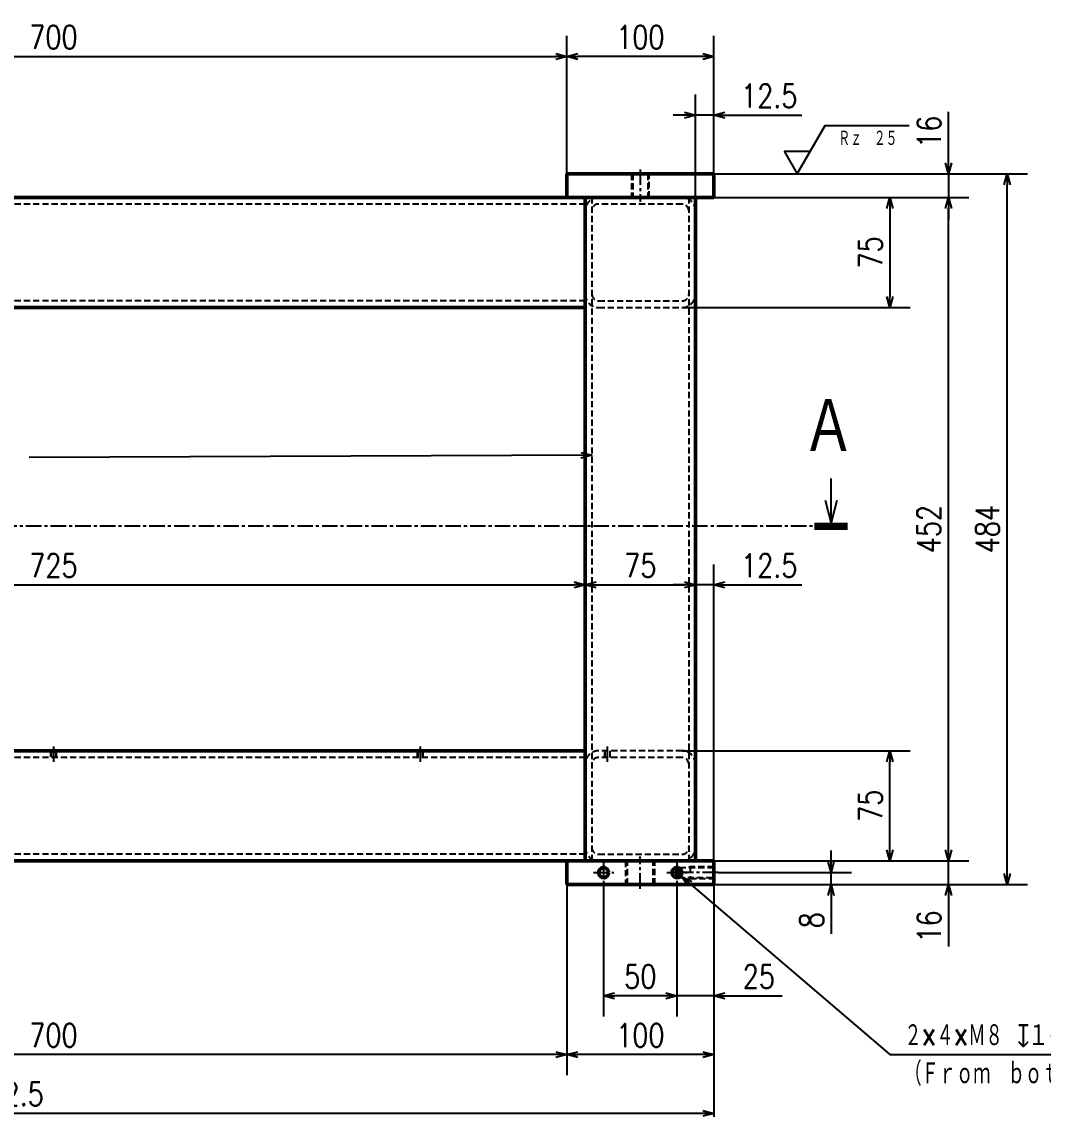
# Model space of a CAD drawing. Header units: millimetres. Extents: x -2067 to 1403, y -5380 to 1186.
# Drawn here: x -472 to 225, y -637 to 104 of the extents above; entities that cross this region are included whole.
import ezdxf

# ---------------------------------------------------------------- set-up
doc = ezdxf.new("R2010")
doc.units = ezdxf.units.MM
doc.header["$LTSCALE"] = 0.331102
doc.linetypes.add('CENTER', pattern=[50.8, 31.75, -6.35, 6.35, -6.35])
doc.linetypes.add('DASHED', pattern=[19.05, 12.7, -6.35])
doc.layers.add('設計用（構成部品類）', color=7, linetype='Continuous')
doc.styles.get("Standard").update_dxf_attribs({"font": 'txt', "bigfont": 'extfont2'})
doc.dimstyles.get("Standard").update_dxf_attribs({"dimtxt": 2.5, "dimasz": 2.5, "dimexe": 1.25, "dimexo": 0.625, "dimtad": 1, "dimzin": 0, "dimdsep": 46, "dimtxsty": 'Standard', "dimcen": 2.5, "dimadec": 0, "dimazin": 0, "dimtfac": 0.75, "dimtmove": 0, "dimatfit": 3, "dimfxl": 1, "dimarcsym": 0})

# ---------------------------------------------------------------- blocks, each defined once
blk = doc.blocks.new('_OPEN30')
at = {"color": 0, "linetype": 'ByBlock', "lineweight": -2}
for p, q in [((-1, 0.267949), (0, 0)), ((0, 0), (-1, -0.267949)), ((0, 0), (-1, 0))]:
    blk.add_line(p, q, dxfattribs=at)
blk = doc.blocks.new('*D182')
at = {"layer": 'Defpoints', "color": 0}
for p in [(0, 0), (200, 0), (0, -484)]:
    blk.add_point(p, dxfattribs=at)
at = {"layer": '設計用（構成部品類）', "color": 0, "linetype": 'Continuous', "lineweight": 25}
for p, q in [((0, 0), (214, 0)), ((200, -476.5), (200, -7.5)), ((0, -484), (214, -484))]:
    blk.add_line(p, q, dxfattribs=at)
at = {"layer": '設計用（構成部品類）', "color": 0, "lineweight": 25, "xscale": 7.5, "yscale": 7.5, "zscale": 7.5}
for p, rotation in [((200, 0), 90), ((200, -484), 270)]:
    blk.add_blockref('_OPEN30', p, dxfattribs=dict(at, rotation=rotation))
at = {"layer": '設計用（構成部品類）', "color": 0, "lineweight": 50, "insert": (186.66, -242), "char_height": 16, "attachment_point": 5, "rotation": 90}
blk.add_mtext('\\W0.800000;484', dxfattribs=at)
blk = doc.blocks.new('*D183')
at = {"layer": 'Defpoints', "color": 0}
for p in [(0, 0), (0, -16), (160, -16)]:
    blk.add_point(p, dxfattribs=at)
at = {"layer": '設計用（構成部品類）', "color": 0, "linetype": 'Continuous', "lineweight": 25}
for p, q in [((160, 0), (160, 42.3056)), ((160, 7.5), (160, 15)), ((0, 0), (174, 0)), ((160, 0), (160, -16)), ((0, -16), (174, -16)), ((160, -23.5), (160, -31))]:
    blk.add_line(p, q, dxfattribs=at)
at = {"layer": '設計用（構成部品類）', "color": 0, "lineweight": 25, "xscale": 7.5, "yscale": 7.5, "zscale": 7.5}
for p, rotation in [((160, 0), 270), ((160, -16), 90)]:
    blk.add_blockref('_OPEN30', p, dxfattribs=dict(at, rotation=rotation))
at = {"layer": '設計用（構成部品類）', "color": 0, "lineweight": 50, "insert": (146.832, 28.6528), "char_height": 16, "attachment_point": 5, "rotation": 90}
blk.add_mtext('\\W0.800000;16', dxfattribs=at)
blk = doc.blocks.new('*D184')
at = {"layer": 'Defpoints', "color": 0}
for p in [(0, -16), (160, -16), (0, -468)]:
    blk.add_point(p, dxfattribs=at)
at = {"layer": '設計用（構成部品類）', "color": 0, "linetype": 'Continuous', "lineweight": 25}
for p, q in [((0, -16), (174, -16)), ((160, -460.5), (160, -23.5)), ((0, -468), (174, -468))]:
    blk.add_line(p, q, dxfattribs=at)
at = {"layer": '設計用（構成部品類）', "color": 0, "lineweight": 25, "xscale": 7.5, "yscale": 7.5, "zscale": 7.5}
for p, rotation in [((160, -16), 90), ((160, -468), 270)]:
    blk.add_blockref('_OPEN30', p, dxfattribs=dict(at, rotation=rotation))
at = {"layer": '設計用（構成部品類）', "color": 0, "lineweight": 50, "insert": (146.66, -242), "char_height": 16, "attachment_point": 5, "rotation": 90}
blk.add_mtext('\\W0.800000;452', dxfattribs=at)
blk = doc.blocks.new('*D185')
at = {"layer": 'Defpoints', "color": 0}
for p in [(0, -468), (160, -468), (0, -484)]:
    blk.add_point(p, dxfattribs=at)
at = {"layer": '設計用（構成部品類）', "color": 0, "linetype": 'Continuous', "lineweight": 25}
for p, q in [((160, -460.5), (160, -453)), ((0, -468), (174, -468)), ((160, -484), (160, -468)), ((0, -484), (174, -484)), ((160, -484), (160, -526.3056)), ((160, -491.5), (160, -499))]:
    blk.add_line(p, q, dxfattribs=at)
at = {"layer": '設計用（構成部品類）', "color": 0, "lineweight": 25, "xscale": 7.5, "yscale": 7.5, "zscale": 7.5}
for p, rotation in [((160, -468), 270), ((160, -484), 90)]:
    blk.add_blockref('_OPEN30', p, dxfattribs=dict(at, rotation=rotation))
at = {"layer": '設計用（構成部品類）', "color": 0, "lineweight": 50, "insert": (146.832, -512.6528), "char_height": 16, "attachment_point": 5, "rotation": 90}
blk.add_mtext('\\W0.800000;16', dxfattribs=at)
blk = doc.blocks.new('*D186')
at = {"layer": 'Defpoints', "color": 0}
for p in [(0, -16), (-21.5, -91), (120, -91)]:
    blk.add_point(p, dxfattribs=at)
at = {"layer": '設計用（構成部品類）', "color": 0, "linetype": 'Continuous', "lineweight": 25}
for p, q in [((0, -16), (134, -16)), ((120, -23.5), (120, -83.5)), ((-21.5, -91), (134, -91))]:
    blk.add_line(p, q, dxfattribs=at)
at = {"layer": '設計用（構成部品類）', "color": 0, "lineweight": 25, "xscale": 7.5, "yscale": 7.5, "zscale": 7.5}
for p, rotation in [((120, -16), 90), ((120, -91), 270)]:
    blk.add_blockref('_OPEN30', p, dxfattribs=dict(at, rotation=rotation))
at = {"layer": '設計用（構成部品類）', "color": 0, "lineweight": 50, "insert": (106.83, -53.5), "char_height": 16, "attachment_point": 5, "rotation": 90}
blk.add_mtext('\\W0.800000;75', dxfattribs=at)
blk = doc.blocks.new('*D187')
at = {"layer": 'Defpoints', "color": 0}
for p in [(-21.5, -393), (120, -393), (0, -468)]:
    blk.add_point(p, dxfattribs=at)
at = {"layer": '設計用（構成部品類）', "color": 0, "linetype": 'Continuous', "lineweight": 25}
for p, q in [((-21.5, -393), (134, -393)), ((120, -460.5), (120, -400.5)), ((0, -468), (134, -468))]:
    blk.add_line(p, q, dxfattribs=at)
at = {"layer": '設計用（構成部品類）', "color": 0, "lineweight": 25, "xscale": 7.5, "yscale": 7.5, "zscale": 7.5}
for p, rotation in [((120, -393), 90), ((120, -468), 270)]:
    blk.add_blockref('_OPEN30', p, dxfattribs=dict(at, rotation=rotation))
at = {"layer": '設計用（構成部品類）', "color": 0, "lineweight": 50, "insert": (106.83, -430.5), "char_height": 16, "attachment_point": 5, "rotation": 90}
blk.add_mtext('\\W0.800000;75', dxfattribs=at)
blk = doc.blocks.new('*D189')
at = {"layer": 'Defpoints', "color": 0}
for p in [(-12.5, -280), (-12.5, -468), (0, -468)]:
    blk.add_point(p, dxfattribs=at)
at = {"layer": '設計用（構成部品類）', "color": 0, "linetype": 'Continuous', "lineweight": 25}
for p, q in [((0, -468), (0, -266)), ((-20, -280), (-27.5, -280)), ((0, -280), (-12.5, -280)), ((0, -280), (60.08, -280)), ((7.5, -280), (15, -280))]:
    blk.add_line(p, q, dxfattribs=at)
at = {"layer": '設計用（構成部品類）', "color": 0, "lineweight": 25, "xscale": 7.5, "yscale": 7.5, "zscale": 7.5}
blk.add_blockref('_OPEN30', (-12.5, -280), dxfattribs=at)
at = {"layer": '設計用（構成部品類）', "color": 0, "lineweight": 25, "xscale": 7.5, "yscale": 7.5, "zscale": 7.5, "rotation": 180}
blk.add_blockref('_OPEN30', (0, -280), dxfattribs=at)
at = {"layer": '設計用（構成部品類）', "color": 0, "lineweight": 50, "insert": (37.9, -266.83), "char_height": 16, "attachment_point": 5}
blk.add_mtext('\\W0.800000;12.5', dxfattribs=at)
blk = doc.blocks.new('*D190')
at = {"layer": 'Defpoints', "color": 0}
for p in [(-12.5, -280), (-87.5, -393), (-12.5, -468)]:
    blk.add_point(p, dxfattribs=at)
at = {"layer": '設計用（構成部品類）', "color": 0, "linetype": 'Continuous', "lineweight": 25}
blk.add_line((-80, -280), (-20, -280), dxfattribs=at)
at = {"layer": '設計用（構成部品類）', "color": 0, "lineweight": 25, "xscale": 7.5, "yscale": 7.5, "zscale": 7.5, "rotation": 180}
blk.add_blockref('_OPEN30', (-87.5, -280), dxfattribs=at)
at = {"layer": '設計用（構成部品類）', "color": 0, "lineweight": 25, "xscale": 7.5, "yscale": 7.5, "zscale": 7.5}
blk.add_blockref('_OPEN30', (-12.5, -280), dxfattribs=at)
at = {"layer": '設計用（構成部品類）', "color": 0, "lineweight": 50, "insert": (-50, -266.832), "char_height": 16, "attachment_point": 5}
blk.add_mtext('\\W0.800000;75', dxfattribs=at)
blk = doc.blocks.new('*D191')
at = {"layer": 'Defpoints', "color": 0}
for p in [(-87.5, -280), (-812.5, -393), (-87.5, -393)]:
    blk.add_point(p, dxfattribs=at)
at = {"layer": '設計用（構成部品類）', "color": 0, "linetype": 'Continuous', "lineweight": 25}
blk.add_line((-805, -280), (-95, -280), dxfattribs=at)
at = {"layer": '設計用（構成部品類）', "color": 0, "lineweight": 25, "xscale": 7.5, "yscale": 7.5, "zscale": 7.5, "rotation": 180}
blk.add_blockref('_OPEN30', (-812.5, -280), dxfattribs=at)
at = {"layer": '設計用（構成部品類）', "color": 0, "lineweight": 25, "xscale": 7.5, "yscale": 7.5, "zscale": 7.5}
blk.add_blockref('_OPEN30', (-87.5, -280), dxfattribs=at)
at = {"layer": '設計用（構成部品類）', "color": 0, "lineweight": 50, "insert": (-450, -266.832), "char_height": 16, "attachment_point": 5}
blk.add_mtext('\\W0.800000;725', dxfattribs=at)
blk = doc.blocks.new('*D194')
at = {"layer": 'Defpoints', "color": 0}
for p in [(-100, 80), (-100, 0), (0, 0)]:
    blk.add_point(p, dxfattribs=at)
at = {"layer": '設計用（構成部品類）', "color": 0, "linetype": 'Continuous', "lineweight": 25}
for p, q in [((-100, 0), (-100, 94)), ((0, 0), (0, 94)), ((-7.5, 80), (-92.5, 80))]:
    blk.add_line(p, q, dxfattribs=at)
at = {"layer": '設計用（構成部品類）', "color": 0, "lineweight": 25, "xscale": 7.5, "yscale": 7.5, "zscale": 7.5}
for p, rotation in [((-100, 80), 180), ((0, 80), 360)]:
    blk.add_blockref('_OPEN30', p, dxfattribs=dict(at, rotation=rotation))
at = {"layer": '設計用（構成部品類）', "color": 0, "lineweight": 50, "insert": (-50, 93.168), "char_height": 16, "attachment_point": 5}
blk.add_mtext('\\W0.800000;100', dxfattribs=at)
blk = doc.blocks.new('*D195')
at = {"layer": 'Defpoints', "color": 0}
for p in [(-100, 80), (-800, 0), (-100, 0)]:
    blk.add_point(p, dxfattribs=at)
at = {"layer": '設計用（構成部品類）', "color": 0, "linetype": 'Continuous', "lineweight": 25}
for p, q in [((-800, 0), (-800, 94)), ((-100, 0), (-100, 94)), ((-792.5, 80), (-107.5, 80))]:
    blk.add_line(p, q, dxfattribs=at)
at = {"layer": '設計用（構成部品類）', "color": 0, "lineweight": 25, "xscale": 7.5, "yscale": 7.5, "zscale": 7.5, "rotation": 180}
blk.add_blockref('_OPEN30', (-800, 80), dxfattribs=at)
at = {"layer": '設計用（構成部品類）', "color": 0, "lineweight": 25, "xscale": 7.5, "yscale": 7.5, "zscale": 7.5}
blk.add_blockref('_OPEN30', (-100, 80), dxfattribs=at)
at = {"layer": '設計用（構成部品類）', "color": 0, "lineweight": 50, "insert": (-450, 93.168), "char_height": 16, "attachment_point": 5}
blk.add_mtext('\\W0.800000;700', dxfattribs=at)
blk = doc.blocks.new('*D197')
at = {"layer": 'Defpoints', "color": 0}
for p in [(-12.5, 40), (0, 0), (-12.5, -16)]:
    blk.add_point(p, dxfattribs=at)
at = {"layer": '設計用（構成部品類）', "color": 0, "linetype": 'Continuous', "lineweight": 25}
for p, q in [((-12.5, -16), (-12.5, 54)), ((0, 0), (0, 54)), ((-20, 40), (-27.5, 40)), ((0, 40), (-12.5, 40)), ((0, 40), (60.08, 40)), ((7.5, 40), (15, 40))]:
    blk.add_line(p, q, dxfattribs=at)
at = {"layer": '設計用（構成部品類）', "color": 0, "lineweight": 25, "xscale": 7.5, "yscale": 7.5, "zscale": 7.5}
blk.add_blockref('_OPEN30', (-12.5, 40), dxfattribs=at)
at = {"layer": '設計用（構成部品類）', "color": 0, "lineweight": 25, "xscale": 7.5, "yscale": 7.5, "zscale": 7.5, "rotation": 180}
blk.add_blockref('_OPEN30', (0, 40), dxfattribs=at)
at = {"layer": '設計用（構成部品類）', "color": 0, "lineweight": 50, "insert": (37.9, 53.17), "char_height": 16, "attachment_point": 5}
blk.add_mtext('\\W0.800000;12.5', dxfattribs=at)
blk = doc.blocks.new('*D198')
at = {"layer": 'Defpoints', "color": 0}
for p in [(-25, -483), (0, -484), (-25, -560)]:
    blk.add_point(p, dxfattribs=at)
at = {"layer": '設計用（構成部品類）', "color": 0, "linetype": 'Continuous', "lineweight": 25}
for p, q in [((-25, -483), (-25, -574)), ((0, -484), (0, -574)), ((-32.5, -560), (-40, -560)), ((0, -560), (-25, -560)), ((0, -560), (46.6064, -560)), ((7.5, -560), (15, -560))]:
    blk.add_line(p, q, dxfattribs=at)
at = {"layer": '設計用（構成部品類）', "color": 0, "lineweight": 25, "xscale": 7.5, "yscale": 7.5, "zscale": 7.5}
blk.add_blockref('_OPEN30', (-25, -560), dxfattribs=at)
at = {"layer": '設計用（構成部品類）', "color": 0, "lineweight": 25, "xscale": 7.5, "yscale": 7.5, "zscale": 7.5, "rotation": 180}
blk.add_blockref('_OPEN30', (0, -560), dxfattribs=at)
at = {"layer": '設計用（構成部品類）', "color": 0, "lineweight": 50, "insert": (30.8032, -546.832), "char_height": 16, "attachment_point": 5}
blk.add_mtext('\\W0.800000;25', dxfattribs=at)
blk = doc.blocks.new('*D199')
at = {"layer": 'Defpoints', "color": 0}
for p in [(3, -476), (80, -476), (0, -484)]:
    blk.add_point(p, dxfattribs=at)
at = {"layer": '設計用（構成部品類）', "color": 0, "linetype": 'Continuous', "lineweight": 25}
for p, q in [((80, -468.5), (80, -461)), ((3, -476), (94, -476)), ((80, -484), (80, -476)), ((0, -484), (94, -484)), ((80, -484), (80, -517.8064)), ((80, -491.5), (80, -499))]:
    blk.add_line(p, q, dxfattribs=at)
at = {"layer": '設計用（構成部品類）', "color": 0, "lineweight": 25, "xscale": 7.5, "yscale": 7.5, "zscale": 7.5}
for p, rotation in [((80, -476), 270), ((80, -484), 90)]:
    blk.add_blockref('_OPEN30', p, dxfattribs=dict(at, rotation=rotation))
at = {"layer": '設計用（構成部品類）', "color": 0, "lineweight": 50, "insert": (66.832, -508.4032), "char_height": 16, "attachment_point": 5, "rotation": 90}
blk.add_mtext('\\W0.800000;8', dxfattribs=at)
blk = doc.blocks.new('*D203')
at = {"layer": 'Defpoints', "color": 0}
for p in [(-75, -483), (-25, -483), (-75, -560)]:
    blk.add_point(p, dxfattribs=at)
at = {"layer": '設計用（構成部品類）', "color": 0, "linetype": 'Continuous', "lineweight": 25}
for p, q in [((-75, -483), (-75, -574)), ((-25, -483), (-25, -574)), ((-32.5, -560), (-67.5, -560))]:
    blk.add_line(p, q, dxfattribs=at)
at = {"layer": '設計用（構成部品類）', "color": 0, "lineweight": 25, "xscale": 7.5, "yscale": 7.5, "zscale": 7.5, "rotation": 180}
blk.add_blockref('_OPEN30', (-75, -560), dxfattribs=at)
at = {"layer": '設計用（構成部品類）', "color": 0, "lineweight": 25, "xscale": 7.5, "yscale": 7.5, "zscale": 7.5}
blk.add_blockref('_OPEN30', (-25, -560), dxfattribs=at)
at = {"layer": '設計用（構成部品類）', "color": 0, "lineweight": 50, "insert": (-50, -546.832), "char_height": 16, "attachment_point": 5}
blk.add_mtext('\\W0.800000;50', dxfattribs=at)
blk = doc.blocks.new('*D204')
at = {"layer": 'Defpoints', "color": 0}
for p in [(-800, -484), (-100, -484), (-800, -600)]:
    blk.add_point(p, dxfattribs=at)
at = {"layer": '設計用（構成部品類）', "color": 0, "linetype": 'Continuous', "lineweight": 25}
for p, q in [((-800, -484), (-800, -614)), ((-100, -484), (-100, -614)), ((-107.5, -600), (-792.5, -600))]:
    blk.add_line(p, q, dxfattribs=at)
at = {"layer": '設計用（構成部品類）', "color": 0, "lineweight": 25, "xscale": 7.5, "yscale": 7.5, "zscale": 7.5}
for p, rotation in [((-800, -600), 180), ((-100, -600), 360)]:
    blk.add_blockref('_OPEN30', p, dxfattribs=dict(at, rotation=rotation))
at = {"layer": '設計用（構成部品類）', "color": 0, "lineweight": 50, "insert": (-450, -586.832), "char_height": 16, "attachment_point": 5}
blk.add_mtext('\\W0.800000;700', dxfattribs=at)
blk = doc.blocks.new('*D206')
at = {"layer": 'Defpoints', "color": 0}
for p in [(-100, -484), (0, -484), (-100, -600)]:
    blk.add_point(p, dxfattribs=at)
at = {"layer": '設計用（構成部品類）', "color": 0, "linetype": 'Continuous', "lineweight": 25}
for p, q in [((-100, -484), (-100, -614)), ((0, -484), (0, -614)), ((-7.5, -600), (-92.5, -600))]:
    blk.add_line(p, q, dxfattribs=at)
at = {"layer": '設計用（構成部品類）', "color": 0, "lineweight": 25, "xscale": 7.5, "yscale": 7.5, "zscale": 7.5, "rotation": 180}
blk.add_blockref('_OPEN30', (-100, -600), dxfattribs=at)
at = {"layer": '設計用（構成部品類）', "color": 0, "lineweight": 25, "xscale": 7.5, "yscale": 7.5, "zscale": 7.5}
blk.add_blockref('_OPEN30', (0, -600), dxfattribs=at)
at = {"layer": '設計用（構成部品類）', "color": 0, "lineweight": 50, "insert": (-50, -586.832), "char_height": 16, "attachment_point": 5}
blk.add_mtext('\\W0.800000;100', dxfattribs=at)
blk = doc.blocks.new('*D207')
at = {"layer": 'Defpoints', "color": 0}
for p in [(-962.5, -458), (0, -484), (-962.5, -640)]:
    blk.add_point(p, dxfattribs=at)
at = {"layer": '設計用（構成部品類）', "color": 0, "linetype": 'Continuous', "lineweight": 25}
for p, q in [((-962.5, -458), (-962.5, -654)), ((0, -484), (0, -654)), ((-7.5, -640), (-955, -640))]:
    blk.add_line(p, q, dxfattribs=at)
at = {"layer": '設計用（構成部品類）', "color": 0, "lineweight": 25, "xscale": 7.5, "yscale": 7.5, "zscale": 7.5}
for p, rotation in [((-962.5, -640), 180), ((0, -640), 360)]:
    blk.add_blockref('_OPEN30', p, dxfattribs=dict(at, rotation=rotation))
at = {"layer": '設計用（構成部品類）', "color": 0, "lineweight": 50, "insert": (-481.25, -626.832), "char_height": 16, "attachment_point": 5}
blk.add_mtext('\\W0.800000;962.5', dxfattribs=at)
blk = doc.blocks.new('DIM_0004')
at = {"layer": '設計用（構成部品類）', "color": 7, "linetype": 'Continuous', "lineweight": 25}
for points in [[(4.39, 136), (0, 142.4), (7.01, 139.05)], [(0, 142.4), (141.96, 21), (277.16, 21)]]:
    blk.add_lwpolyline(points, dxfattribs=at)
at = {"layer": '設計用（構成部品類）', "color": 7, "linetype": 'Continuous', "lineweight": 50, "width": 0.666667}
for s, p in [('２×４×Ｍ８', (151.96, 26)), ('（Ｆｒｏｍ\u3000ｂｏｔｈ\u3000ｓｉｄｅｓ）', (151.96, 0))]:
    blk.add_text(s, height=16, dxfattribs=at).set_placement(p)
at = {"layer": '設計用（構成部品類）', "color": 7, "linetype": 'Continuous', "lineweight": 50, "insert": (228.76, 26), "char_height": 16, "width": 49.9696, "attachment_point": 7, "line_spacing_factor": 0.6}
blk.add_mtext('\\A1;\\W0.816497;\\T0.816497;{\\fgdt;x}１６', dxfattribs=at)
blk = doc.blocks.new('JZB_0007')
at = {"layer": '設計用（構成部品類）', "color": 254, "linetype": 'DASHED', "lineweight": 25}
for p, q in [((0, 7.5), (0, 3)), ((0.38, 7.5), (0.38, 3)), ((3.62, 7.5), (3.62, 3)), ((4, 3), (4, 7.5))]:
    blk.add_line(p, q, dxfattribs=at)
at = {"layer": '設計用（構成部品類）', "color": 8, "linetype": 'CENTER', "lineweight": 25}
blk.add_line((2, 10.5), (2, 0), dxfattribs=at)
blk = doc.blocks.new('JZB_0008')
at = {"layer": '設計用（構成部品類）', "color": 254, "linetype": 'DASHED', "lineweight": 25}
for p, q in [((12.03, 8), (10.86, 7.33)), ((28.03, 8), (12.03, 8)), ((12.03, 8), (12.03, 0)), ((4.03, 7.33), (3, 5.54)), ((3.03, 2.41), (4.03, 0.68)), ((28.03, 7.33), (4.03, 7.33)), ((4.03, 7.33), (4.03, 7.17)), ((4.03, 0.83), (4.03, 0.68)), ((4.03, 0.68), (28.03, 0.68)), ((10.86, 0.68), (12.03, 0)), ((12.03, 0), (28.03, 0))]:
    blk.add_line(p, q, dxfattribs=at)
at = {"layer": '設計用（構成部品類）', "color": 8, "linetype": 'CENTER', "lineweight": 25}
blk.add_line((31.03, 4), (0, 4), dxfattribs=at)
at = {"layer": '設計用（構成部品類）', "color": 254, "linetype": 'Continuous', "lineweight": 50}
for q in [(3.03, 2.41), (4.03, 7.17)]:
    blk.add_line((4.03, 0.83), q, dxfattribs=at)
blk = doc.blocks.new('JZB_0009')
at = {"layer": '設計用（構成部品類）', "color": 8, "linetype": 'CENTER', "lineweight": 25}
blk.add_line((6.92, 1.59), (0, 1.59), dxfattribs=at)
at = {"layer": '設計用（構成部品類）', "color": 254, "linetype": 'DASHED', "lineweight": 25}
for p, q in [((3.89, 3.14), (3, 1.59)), ((3, 1.59), (3.92, 0))]:
    blk.add_line(p, q, dxfattribs=at)
blk = doc.blocks.new('JZB_0010')
at = {"layer": '設計用（構成部品類）', "color": 8, "linetype": 'CENTER', "lineweight": 25}
for p, q in [((7, 14), (7, 0)), ((0, 7), (14, 7))]:
    blk.add_line(p, q, dxfattribs=at)
at = {"layer": '設計用（構成部品類）', "color": 254, "linetype": 'Continuous', "lineweight": 50}
blk.add_circle((7, 7), 3.33, dxfattribs=at)
at = {"layer": '設計用（構成部品類）', "color": 254, "linetype": 'Continuous', "lineweight": 25}
blk.add_arc((7, 7), 4, 75, 345, dxfattribs=at)
blk = doc.blocks.new('JZB_0011')
at = {"layer": '設計用（構成部品類）', "color": 8, "linetype": 'CENTER', "lineweight": 25}
for p, q in [((7, 14), (7, 0)), ((0, 7), (14, 7))]:
    blk.add_line(p, q, dxfattribs=at)
at = {"layer": '設計用（構成部品類）', "color": 254, "linetype": 'Continuous', "lineweight": 50}
blk.add_circle((7, 7), 3.33, dxfattribs=at)
at = {"layer": '設計用（構成部品類）', "color": 254, "linetype": 'Continuous', "lineweight": 25}
blk.add_arc((7, 7), 4, 75, 345, dxfattribs=at)
blk = doc.blocks.new('JZB_0012')
at = {"layer": '設計用（構成部品類）', "color": 254, "linetype": 'DASHED', "lineweight": 25}
for p, q in [((0, 19), (0, 3)), ((1.35, 3), (1.35, 19)), ((18.65, 3), (18.65, 19)), ((20, 3), (20, 19))]:
    blk.add_line(p, q, dxfattribs=at)
at = {"layer": '設計用（構成部品類）', "color": 8, "linetype": 'CENTER', "lineweight": 25}
blk.add_line((10, 0), (10, 22), dxfattribs=at)
blk = doc.blocks.new('JZB_0019')
at = {"layer": '設計用（構成部品類）', "color": 254, "linetype": 'DASHED', "lineweight": 25}
for p, q in [((0, 7.5), (0, 3)), ((0.38, 7.5), (0.38, 3)), ((3.62, 7.5), (3.62, 3)), ((4, 3), (4, 7.5))]:
    blk.add_line(p, q, dxfattribs=at)
at = {"layer": '設計用（構成部品類）', "color": 8, "linetype": 'CENTER', "lineweight": 25}
blk.add_line((2, 10.5), (2, 0), dxfattribs=at)
blk = doc.blocks.new('JZB_0020')
at = {"layer": '設計用（構成部品類）', "color": 254, "linetype": 'DASHED', "lineweight": 25}
for p, q in [((0, 7.5), (0, 3)), ((0.38, 7.5), (0.38, 3)), ((3.62, 7.5), (3.62, 3)), ((4, 3), (4, 7.5))]:
    blk.add_line(p, q, dxfattribs=at)
at = {"layer": '設計用（構成部品類）', "color": 8, "linetype": 'CENTER', "lineweight": 25}
blk.add_line((2, 10.5), (2, 0), dxfattribs=at)
blk = doc.blocks.new('JZB_0023')
at = {"layer": '設計用（構成部品類）', "color": 254, "linetype": 'DASHED', "lineweight": 25}
for p, q in [((0, 19), (0, 3)), ((0.95, 19), (0.95, 3)), ((11.05, 19), (11.05, 3)), ((12, 3), (12, 19))]:
    blk.add_line(p, q, dxfattribs=at)
at = {"layer": '設計用（構成部品類）', "color": 8, "linetype": 'CENTER', "lineweight": 25}
blk.add_line((6, 22), (6, 0), dxfattribs=at)
blk = doc.blocks.new('DIM_0003')
at = {"layer": '設計用（構成部品類）', "color": 7, "linetype": 'Continuous', "lineweight": 25}
blk.add_line((0, 15.4), (17.78, 15.4), dxfattribs=at)
blk.add_lwpolyline([(0, 15.4), (8.89, 0), (27.94, 33), (85.23, 33)], dxfattribs=at)
at = {"layer": '設計用（構成部品類）', "color": 7, "linetype": 'Continuous', "lineweight": 50, "width": 0.666667}
blk.add_text('Ｒｚ\u3000２５', height=11, dxfattribs=at).set_placement((36.83, 18.7))

msp = doc.modelspace()

# ---------------------------------------------------------------- linework, layer by layer
at = {"layer": '設計用（構成部品類）', "color": 254, "linetype": 'Continuous', "lineweight": 50}
for p, q in [((-100, 0), (-100, -16)), ((-100, 0), (0, 0)), ((0, 0), (0, -16)), ((-100, -16), (-800, -16)), ((-100, -16), (0, -16)), ((-87.5, -16), (-87.5, -91)), ((-12.5, -16), (-12.5, -468)), ((-87.5, -91), (-812.5, -91)), ((-87.5, -91), (-87.5, -393)), ((-87.5, -393), (-812.5, -393)), ((-87.5, -393), (-87.5, -468)), ((-100, -468), (-800, -468)), ((-100, -468), (-100, -484)), ((-100, -468), (0, -468)), ((0, -468), (0, -484)), ((-100, -484), (0, -484))]:
    msp.add_line(p, q, dxfattribs=at)
at = {"layer": '設計用（構成部品類）', "color": 254, "linetype": 'DASHED', "lineweight": 25}
for p, q in [((-87.5, -20.5), (-812.5, -20.5)), ((-83, -16), (-83, -468)), ((-21.5, -20.5), (-78.5, -20.5)), ((-17, -16), (-17, -468)), ((-87.5, -86.5), (-812.5, -86.5)), ((-78.5, -86.5), (-21.5, -86.5)), ((-78.5, -91), (-21.5, -91)), ((-87.5, -397.5), (-812.5, -397.5)), ((-21.5, -393), (-78.5, -393)), ((-21.5, -397.5), (-78.5, -397.5)), ((-87.5, -463.5), (-812.5, -463.5)), ((-78.5, -463.5), (-21.5, -463.5))]:
    msp.add_line(p, q, dxfattribs=at)
at = {"layer": '設計用（構成部品類）', "color": 8, "linetype": 'CENTER', "lineweight": 25}
msp.add_line((80, -240), (-1000, -240), dxfattribs=at)
at = {"layer": '設計用（構成部品類）', "color": 7, "linetype": 'Continuous', "lineweight": 50, "const_width": 4.96}
msp.add_lwpolyline([(68.58, -240), (91.42, -240)], dxfattribs=at)
at = {"layer": '設計用（構成部品類）', "color": 254, "linetype": 'DASHED', "lineweight": 25}
for centre, radius, start, end in [((-78.5, -25), 9, 90, 180), ((-78.5, -25), 4.5, 90, 180), ((-21.5, -25), 9, 0, 90), ((-21.5, -25), 4.5, 0, 90), ((-78.5, -82), 9, 180, 270), ((-78.5, -82), 4.5, 180, 270), ((-21.5, -82), 9, 270, 0), ((-21.5, -82), 4.5, 270, 0), ((-78.5, -402), 9, 90, 180), ((-78.5, -402), 4.5, 90, 180), ((-21.5, -402), 9, 0, 90), ((-21.5, -402), 4.5, 0, 90), ((-78.5, -459), 9, 180, 270), ((-78.5, -459), 4.5, 180, 270), ((-21.5, -459), 9, 270, 0), ((-21.5, -459), 4.5, 270, 0)]:
    msp.add_arc(centre, radius, start, end, dxfattribs=at)
at = {"layer": '設計用（構成部品類）', "color": 254, "linetype": 'Continuous', "lineweight": 50}
for points, knots in [([(-25.0224, -474.446), (-24.9203, -474.2756), (-24.5984, -473.7248), (-24.2387, -473.1976), (-24, -472.8289)], [0, 0, 0, 0, 0.59575699, 1.91339389, 1.91339389, 1.91339389, 1.91339389]), ([(-25, -477.5929), (-25.11, -477.3841), (-25.3544, -476.9641), (-25.5778, -476.3627), (-25.5918, -475.8232), (-25.4429, -475.1949), (-25.1755, -474.7686), (-25.0224, -474.446)], [0, 0, 0, 0, 0.70801653, 1.4609938, 1.89051785, 2.30803455, 3.37938216, 3.37938216, 3.37938216, 3.37938216])]:
    msp.add_open_spline(points, degree=3, knots=knots, dxfattribs=at)

# ---------------------------------------------------------------- block references
at = {"layer": '設計用（構成部品類）', "color": 7, "linetype": 'Continuous', "lineweight": 25}
for name, p in [('DIM_0003', (48.1042, 0)), ('DIM_0004', (-21.96, -621))]:
    msp.add_blockref(name, p, dxfattribs=at)
at = {"layer": '設計用（構成部品類）'}
for name, p in [('JZB_0023', (-56, -19)), ('JZB_0020', (-452, -400.5)), ('JZB_0019', (-202, -400.5)), ('JZB_0007', (-74.5, -400.5)), ('JZB_0012', (-60, -487)), ('JZB_0010', (-82, -483)), ('JZB_0011', (-32, -483)), ('JZB_0008', (-28.0289, -480)), ('JZB_0009', (-28.9197, -477.5929))]:
    msp.add_blockref(name, p, dxfattribs=at)

# ---------------------------------------------------------------- texts
at = {"layer": '設計用（構成部品類）', "color": 7, "linetype": 'Continuous', "lineweight": 50, "insert": (60, -192.5), "char_height": 40, "attachment_point": 7, "line_spacing_factor": 0.6}
msp.add_mtext('\\W0.833333;Ａ', dxfattribs=at)

# ---------------------------------------------------------------- dimensions: what is measured, and where the dimension line sits
at = {"layer": '設計用（構成部品類）', "color": 7, "linetype": 'Continuous', "lineweight": 50}
for base, p1, p2, override, picture, middle in [((-100, 80), (-800, 0), (-100, 0), {"dimtxt": 16, "dimasz": 7.5, "dimexe": 14, "dimexo": 0, "dimgap": 5, "dimdec": 3, "dimzin": 8, "dimblk": 'OPEN30', "dimclrd": 0, "dimclre": 0, "dimclrt": 0, "dimtp": 0, "dimtm": 0, "dimlwd": 25, "dimlwe": 25}, '*D195', (-450, 80)), ((-87.5, -280), (-812.5, -393), (-87.5, -393), {"dimtxt": 16, "dimasz": 7.5, "dimexe": 14, "dimexo": 0, "dimgap": 5, "dimdec": 3, "dimzin": 8, "dimblk": 'OPEN30', "dimse1": 1, "dimse2": 1, "dimclrd": 0, "dimclre": 0, "dimclrt": 0, "dimtp": 0, "dimtm": 0, "dimlwd": 25, "dimlwe": 25}, '*D191', (-450, -280)), ((-12.5, -280), (-87.5, -393), (-12.5, -468), {"dimtxt": 16, "dimasz": 7.5, "dimexe": 14, "dimexo": 0, "dimgap": 5, "dimdec": 3, "dimzin": 8, "dimblk": 'OPEN30', "dimse1": 1, "dimse2": 1, "dimclrd": 0, "dimclre": 0, "dimclrt": 0, "dimtp": 0, "dimtm": 0, "dimlwd": 25, "dimlwe": 25}, '*D190', (-50, -280))]:
    dim = msp.add_linear_dim(base=base, p1=p1, p2=p2, text='\\W0.800000;<>', dimstyle='Standard', override=override, dxfattribs=at)
    dim.commit()
    dim.dimension.update_dxf_attribs({"geometry": picture, "text_midpoint": middle, "dimtype": 160})
for base, p1, p2, angle, override, picture, middle in [((-100, 80), (0, 0), (-100, 0), 180, {"dimtxt": 16, "dimasz": 7.5, "dimexe": 14, "dimexo": 0, "dimgap": 5, "dimdec": 3, "dimzin": 8, "dimblk": 'OPEN30', "dimclrd": 0, "dimclre": 0, "dimclrt": 0, "dimtp": 0, "dimtm": 0, "dimlwd": 25, "dimlwe": 25}, '*D194', (-50, 80)), ((-12.5, 40), (0, 0), (-12.5, -16), 180, {"dimtxt": 16, "dimasz": 7.5, "dimexe": 14, "dimexo": 0, "dimgap": 5, "dimdec": 3, "dimzin": 8, "dimblk": 'OPEN30', "dimclrd": 0, "dimclre": 0, "dimclrt": 0, "dimtp": 0, "dimtm": 0, "dimlwd": 25, "dimlwe": 25}, '*D197', (37.9, 40)), ((160, -16), (0, 0), (0, -16), 270, {"dimtxt": 16, "dimasz": 7.5, "dimexe": 14, "dimexo": 0, "dimgap": 5, "dimdec": 3, "dimzin": 8, "dimblk": 'OPEN30', "dimclrd": 0, "dimclre": 0, "dimclrt": 0, "dimtp": 0, "dimtm": 0, "dimlwd": 25, "dimlwe": 25}, '*D183', (160, 28.6528)), ((200, 0), (0, -484), (0, 0), 90, {"dimtxt": 16, "dimasz": 7.5, "dimexe": 14, "dimexo": 0, "dimgap": 5, "dimdec": 3, "dimzin": 8, "dimblk": 'OPEN30', "dimclrd": 0, "dimclre": 0, "dimclrt": 0, "dimtp": 0, "dimtm": 0, "dimlwd": 25, "dimlwe": 25}, '*D182', (200, -242)), ((120, -91), (0, -16), (-21.5, -91), 270, {"dimtxt": 16, "dimasz": 7.5, "dimexe": 14, "dimexo": 0, "dimgap": 5, "dimdec": 3, "dimzin": 8, "dimblk": 'OPEN30', "dimclrd": 0, "dimclre": 0, "dimclrt": 0, "dimtp": 0, "dimtm": 0, "dimlwd": 25, "dimlwe": 25}, '*D186', (120, -53.5)), ((160, -16), (0, -468), (0, -16), 90, {"dimtxt": 16, "dimasz": 7.5, "dimexe": 14, "dimexo": 0, "dimgap": 5, "dimdec": 3, "dimzin": 8, "dimblk": 'OPEN30', "dimclrd": 0, "dimclre": 0, "dimclrt": 0, "dimtp": 0, "dimtm": 0, "dimlwd": 25, "dimlwe": 25}, '*D184', (160, -242)), ((-12.5, -280), (0, -468), (-12.5, -468), 180, {"dimtxt": 16, "dimasz": 7.5, "dimexe": 14, "dimexo": 0, "dimgap": 5, "dimdec": 3, "dimzin": 8, "dimblk": 'OPEN30', "dimse2": 1, "dimclrd": 0, "dimclre": 0, "dimclrt": 0, "dimtp": 0, "dimtm": 0, "dimlwd": 25, "dimlwe": 25}, '*D189', (37.9, -280)), ((120, -393), (0, -468), (-21.5, -393), 90, {"dimtxt": 16, "dimasz": 7.5, "dimexe": 14, "dimexo": 0, "dimgap": 5, "dimdec": 3, "dimzin": 8, "dimblk": 'OPEN30', "dimclrd": 0, "dimclre": 0, "dimclrt": 0, "dimtp": 0, "dimtm": 0, "dimlwd": 25, "dimlwe": 25}, '*D187', (120, -430.5)), ((-962.5, -640), (0, -484), (-962.5, -458), 180, {"dimtxt": 16, "dimasz": 7.5, "dimexe": 14, "dimexo": 0, "dimgap": 5, "dimdec": 3, "dimzin": 8, "dimblk": 'OPEN30', "dimclrd": 0, "dimclre": 0, "dimclrt": 0, "dimtp": 0, "dimtm": 0, "dimlwd": 25, "dimlwe": 25}, '*D207', (-481.25, -640)), ((160, -468), (0, -484), (0, -468), 90, {"dimtxt": 16, "dimasz": 7.5, "dimexe": 14, "dimexo": 0, "dimgap": 5, "dimdec": 3, "dimzin": 8, "dimblk": 'OPEN30', "dimclrd": 0, "dimclre": 0, "dimclrt": 0, "dimtp": 0, "dimtm": 0, "dimlwd": 25, "dimlwe": 25}, '*D185', (160, -512.6528)), ((80, -476), (0, -484), (3, -476), 90, {"dimtxt": 16, "dimasz": 7.5, "dimexe": 14, "dimexo": 0, "dimgap": 5, "dimdec": 3, "dimzin": 8, "dimblk": 'OPEN30', "dimclrd": 0, "dimclre": 0, "dimclrt": 0, "dimtp": 0, "dimtm": 0, "dimlwd": 25, "dimlwe": 25}, '*D199', (80, -508.4032)), ((-800, -600), (-100, -484), (-800, -484), 180, {"dimtxt": 16, "dimasz": 7.5, "dimexe": 14, "dimexo": 0, "dimgap": 5, "dimdec": 3, "dimzin": 8, "dimblk": 'OPEN30', "dimclrd": 0, "dimclre": 0, "dimclrt": 0, "dimtp": 0, "dimtm": 0, "dimlwd": 25, "dimlwe": 25}, '*D204', (-450, -600)), ((-100, -600), (0, -484), (-100, -484), 180, {"dimtxt": 16, "dimasz": 7.5, "dimexe": 14, "dimexo": 0, "dimgap": 5, "dimdec": 3, "dimzin": 8, "dimblk": 'OPEN30', "dimclrd": 0, "dimclre": 0, "dimclrt": 0, "dimtp": 0, "dimtm": 0, "dimlwd": 25, "dimlwe": 25}, '*D206', (-50, -600)), ((-75, -560), (-25, -483), (-75, -483), 180, {"dimtxt": 16, "dimasz": 7.5, "dimexe": 14, "dimexo": 0, "dimgap": 5, "dimdec": 3, "dimzin": 8, "dimblk": 'OPEN30', "dimclrd": 0, "dimclre": 0, "dimclrt": 0, "dimtp": 0, "dimtm": 0, "dimlwd": 25, "dimlwe": 25}, '*D203', (-50, -560)), ((-25, -560), (0, -484), (-25, -483), 180, {"dimtxt": 16, "dimasz": 7.5, "dimexe": 14, "dimexo": 0, "dimgap": 5, "dimdec": 3, "dimzin": 8, "dimblk": 'OPEN30', "dimclrd": 0, "dimclre": 0, "dimclrt": 0, "dimtp": 0, "dimtm": 0, "dimlwd": 25, "dimlwe": 25}, '*D198', (30.8032, -560))]:
    dim = msp.add_linear_dim(base=base, p1=p1, p2=p2, angle=angle, text='\\W0.800000;<>', dimstyle='Standard', override=override, dxfattribs=at)
    dim.commit()
    dim.dimension.update_dxf_attribs({"geometry": picture, "text_midpoint": middle, "dimtype": 160})

# ---------------------------------------------------------------- leaders
at = {"layer": '設計用（構成部品類）', "color": 7, "linetype": 'Continuous', "lineweight": 25}
msp.add_leader([(-83, -191.7005), (-466.6469, -193.2057)], dimstyle='Standard', override={"dimasz": 7.5, "dimldrblk": 'OPEN30'}, dxfattribs=at)
at = {"layer": '設計用（構成部品類）', "color": 7, "linetype": 'Continuous', "lineweight": 50}
msp.add_leader([(80, -237.52), (80, -207.52)], dimstyle='Standard', override={"dimasz": 14.96, "dimldrblk": 'OPEN30'}, dxfattribs=at)

doc.saveas('drawing.dxf')
